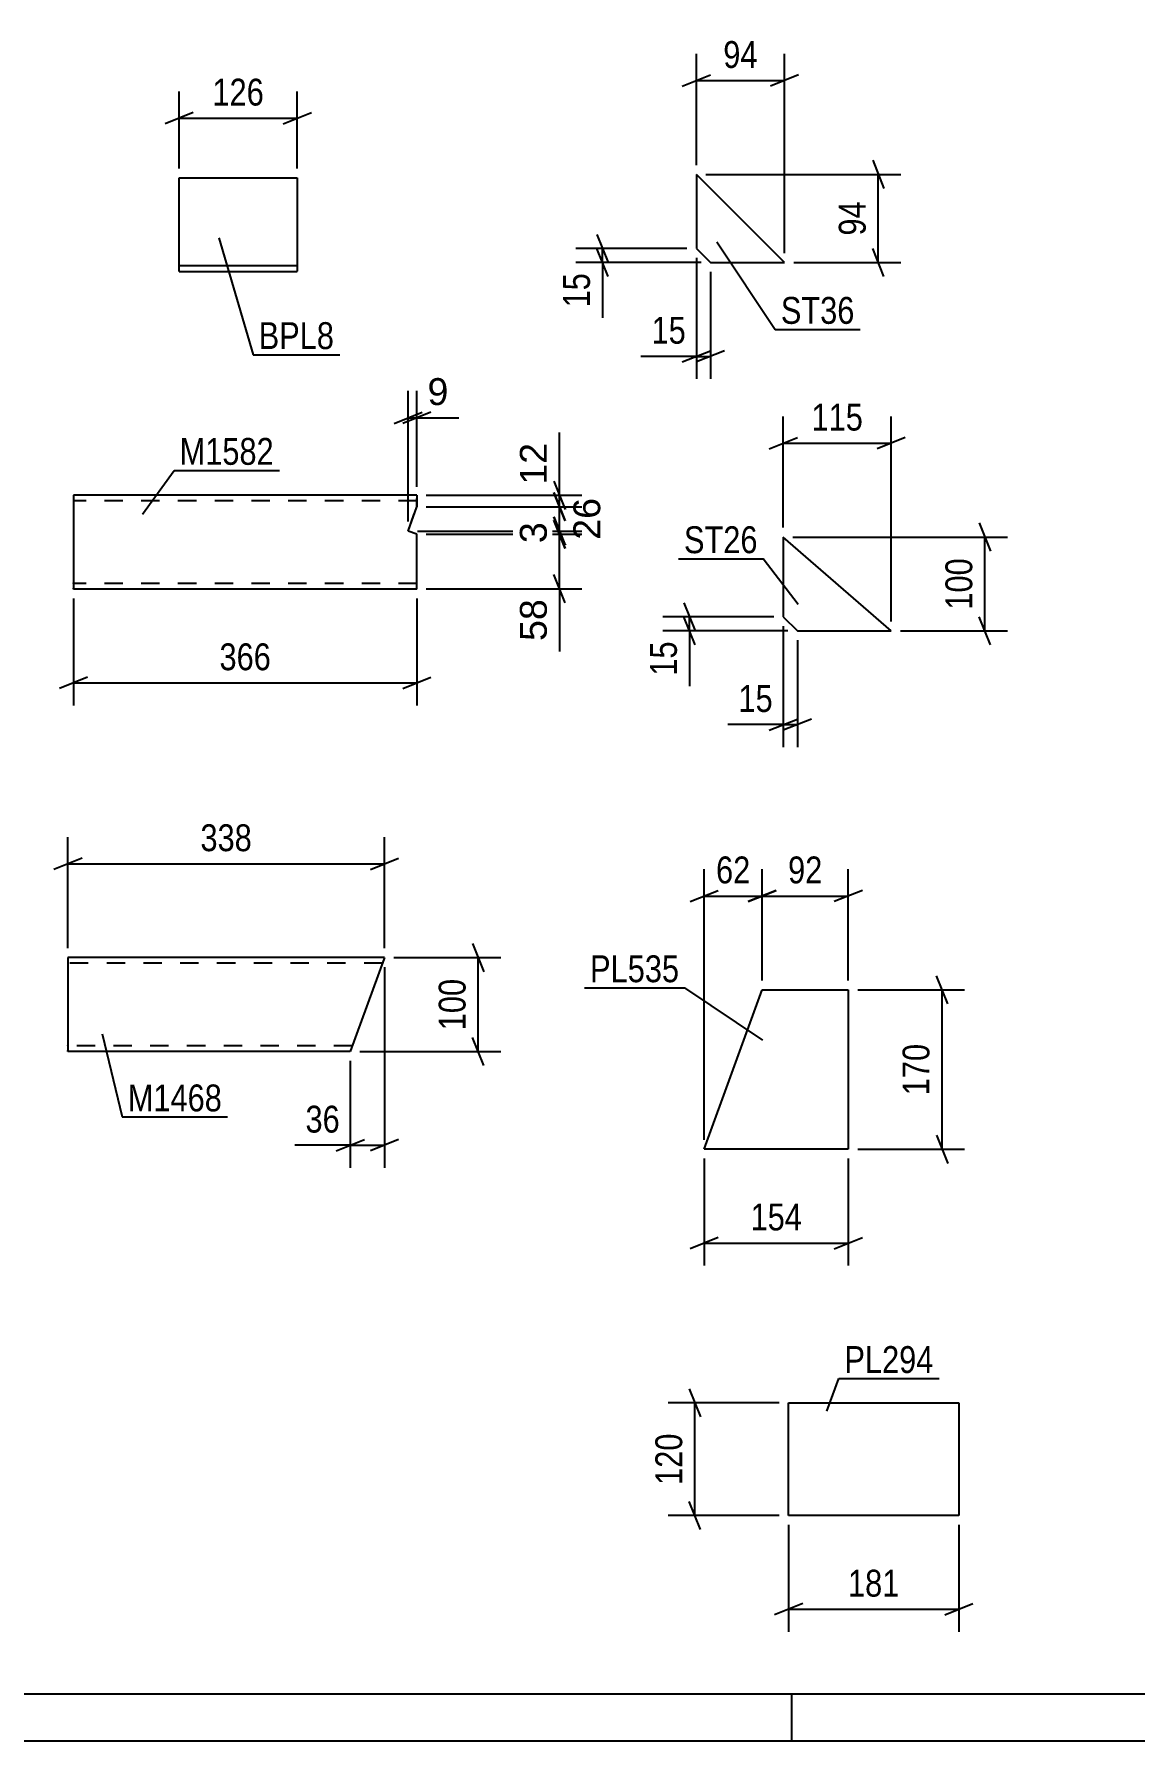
# Model space of a CAD drawing. Header units: millimetres. Extents: x 0 to 594, y 0 to 420.
# Drawn here: x 93.2 to 210.6, y 0 to 182 of the extents above; entities that cross this region are included whole.
import ezdxf

# ---------------------------------------------------------------- set-up
doc = ezdxf.new("R2010")
doc.units = ezdxf.units.MM
doc.linetypes.add('DXK_LINE_DOT2', pattern=[3.9198, 1.9599, -1.9599])
doc.styles.add('Arial', font='ARIAL.TTF', dxfattribs={"height": 0.2})
doc.styles.add('Arial Narrow', font='ARIALN.TTF', dxfattribs={"height": 0.2})

# ---------------------------------------------------------------- blocks, each defined once
blk = doc.blocks.new('Unknown-284929775-1131')
at = {"color": 5, "linetype": 'Continuous'}
for p, q in [((5, 5), (589, 5)), ((174, 0), (174, 5)), ((0, 0), (594, 0))]:
    blk.add_line(p, q, dxfattribs=at)
blk = doc.blocks.new('Part-284929775-7269 - 7263')
at = {"color": 2, "linetype": 'Continuous'}
for p, q in [((130.56, 83.5), (96.81, 83.5)), ((96.81, 83.5), (96.81, 73.59)), ((130.53, 83.41), (126.92, 73.5)), ((130.56, 83.5), (130.53, 83.41)), ((96.81, 73.5), (96.81, 73.59)), ((126.92, 73.5), (96.81, 73.5))]:
    blk.add_line(p, q, dxfattribs=at)
at = {"color": 7, "linetype": 'DXK_LINE_DOT2'}
for p, q in [((130.34, 82.9), (96.81, 82.9)), ((96.81, 74.1), (96.81, 74.15)), ((127.14, 74.1), (96.81, 74.1)), ((127.14, 74.1), (127.16, 74.15))]:
    blk.add_line(p, q, dxfattribs=at)
blk = doc.blocks.new('Part-284929775-7779 - 7773')
at = {"color": 2, "linetype": 'Continuous'}
for p, q in [((173.09, 128.34), (173.09, 119.84)), ((184.59, 118.34), (173.09, 128.34)), ((173.09, 119.84), (174.59, 118.34)), ((174.59, 118.34), (184.59, 118.34))]:
    blk.add_line(p, q, dxfattribs=at)
blk = doc.blocks.new('Part-284929775-6779 - 6773')
at = {"color": 2, "linetype": 'Continuous'}
for p, q in [((173.66, 24.03), (173.66, 36.03)), ((173.66, 36.03), (191.8, 36.03)), ((191.8, 36.03), (191.8, 24.03)), ((191.8, 24.03), (173.66, 24.03))]:
    blk.add_line(p, q, dxfattribs=at)
blk = doc.blocks.new('Part-284929775-6812 - 6806')
at = {"color": 2, "linetype": 'Continuous'}
for p, q in [((164.66, 63.07), (170.84, 80.07)), ((170.84, 80.07), (180.02, 80.07)), ((180.02, 80.07), (180.02, 63.07)), ((180.02, 63.07), (164.66, 63.07))]:
    blk.add_line(p, q, dxfattribs=at)
blk = doc.blocks.new('Part-284929775-7119 - 7113')
at = {"color": 2, "linetype": 'Continuous'}
for p, q in [((97.41, 132.79), (97.41, 122.88)), ((134.02, 132.79), (97.41, 132.79)), ((133.08, 128.98), (134.02, 131.57)), ((134.02, 132.79), (134.02, 132.7)), ((134.02, 132.7), (134.02, 131.57)), ((134.02, 128.63), (133.08, 128.98)), ((134.02, 122.79), (134.02, 128.63)), ((97.41, 122.79), (97.41, 122.88)), ((134.02, 122.79), (97.41, 122.79))]:
    blk.add_line(p, q, dxfattribs=at)
at = {"color": 7, "linetype": 'DXK_LINE_DOT2'}
for p, q in [((134.02, 132.19), (97.41, 132.19)), ((133.08, 128.98), (134.02, 131.59)), ((134.02, 131.57), (134.02, 132.44)), ((134.02, 131.59), (134.02, 131.57)), ((134.02, 131.57), (134.02, 131.59)), ((97.41, 123.39), (97.41, 123.44)), ((134.02, 123.39), (97.41, 123.39))]:
    blk.add_line(p, q, dxfattribs=at)
blk = doc.blocks.new('Part-284929775-7654 - 7648')
at = {"color": 2, "linetype": 'Continuous'}
for p, q in [((108.67, 156.69), (108.67, 166.64)), ((108.67, 166.64), (121.27, 166.64)), ((121.27, 166.64), (121.27, 166.59)), ((121.27, 166.59), (121.27, 156.69)), ((121.27, 157.24), (108.67, 157.24)), ((108.67, 156.64), (108.67, 156.69)), ((108.67, 156.64), (121.27, 156.64)), ((121.27, 156.64), (121.27, 156.69))]:
    blk.add_line(p, q, dxfattribs=at)
at = {"color": 7, "linetype": 'DXK_LINE_DOT2'}
for p, q in [((108.67, 166.09), (108.67, 166.59)), ((108.67, 156.64), (108.67, 156.69)), ((121.27, 156.64), (121.27, 156.69))]:
    blk.add_line(p, q, dxfattribs=at)
blk = doc.blocks.new('Part-284929775-7672 - 7670')
at = {"color": 2, "linetype": 'Continuous'}
for p, q in [((173.22, 157.6), (163.82, 167)), ((163.82, 167), (163.82, 159.1)), ((163.82, 159.1), (165.32, 157.6)), ((165.32, 157.6), (173.22, 157.6))]:
    blk.add_line(p, q, dxfattribs=at)
blk = doc.blocks.new('StraightDimension-284929775-7327 - 7263')
at = {"color": 7, "linetype": 'Continuous'}
for p, q in [((130.56, 82.5), (130.56, 61.1)), ((126.92, 72.5), (126.92, 61.1)), ((125.42, 62.9), (128.42, 64.1)), ((132.06, 64.1), (129.06, 62.9)), ((126.92, 63.5), (130.56, 63.5))]:
    blk.add_line(p, q, dxfattribs=at)
at = {"color": 0}
blk.add_wipeout([(126.4, 64.25), (126.4, 68.45), (121.54, 68.45), (121.54, 64.25)], dxfattribs=at)
at = {"color": 7, "linetype": 'Continuous'}
blk.add_line((126.92, 63.5), (121.02, 63.5), dxfattribs=at)
blk.add_line((126.92, 63.5), (121.02, 63.5), dxfattribs=at)
at = {"color": 3, "style": 'Arial Narrow'}
blk.add_text('36', height=2.863, dxfattribs=at).set_placement((122.14, 64.85))
blk = doc.blocks.new('StraightDimension-284929775-7271 - 7263')
at = {"color": 7, "linetype": 'Continuous'}
for p, q in [((96.81, 84.5), (96.81, 96.35)), ((130.56, 84.5), (130.56, 96.35)), ((98.31, 94.1), (95.31, 92.9)), ((96.81, 93.5), (130.56, 93.5)), ((129.06, 92.9), (132.06, 94.1))]:
    blk.add_line(p, q, dxfattribs=at)
at = {"color": 0}
blk.add_wipeout([(117.03, 94.25), (117.03, 98.45), (110.34, 98.45), (110.34, 94.25)], dxfattribs=at)
at = {"color": 3, "style": 'Arial Narrow'}
blk.add_text('338', height=2.863, dxfattribs=at).set_placement((110.94, 94.85))
blk = doc.blocks.new('StraightDimension-284929775-7282 - 7263')
at = {"color": 7, "linetype": 'Continuous'}
for p, q in [((139.96, 85), (141.16, 82)), ((131.56, 83.5), (142.96, 83.5)), ((140.56, 73.5), (140.56, 83.5)), ((141.16, 72), (139.96, 75)), ((127.92, 73.5), (142.96, 73.5))]:
    blk.add_line(p, q, dxfattribs=at)
at = {"color": 0}
blk.add_wipeout([(139.81, 81.84), (135.61, 81.84), (135.61, 75.16), (139.81, 75.16)], dxfattribs=at)
at = {"color": 3, "style": 'Arial Narrow'}
blk.add_text('100', height=2.863, rotation=90.0002, dxfattribs=at).set_placement((139.21, 75.76))
blk = doc.blocks.new('StraightDimension-284929775-7781 - 7773')
at = {"color": 7, "linetype": 'Continuous'}
for p, q in [((193.99, 129.84), (195.19, 126.84)), ((174.09, 128.34), (196.99, 128.34)), ((194.59, 118.34), (194.59, 128.34)), ((185.59, 118.34), (196.99, 118.34)), ((195.19, 116.84), (193.99, 119.84))]:
    blk.add_line(p, q, dxfattribs=at)
at = {"color": 0}
blk.add_wipeout([(193.84, 126.68), (189.64, 126.68), (189.64, 120), (193.84, 120)], dxfattribs=at)
at = {"color": 3, "style": 'Arial Narrow'}
blk.add_text('100', height=2.863, rotation=90.0002, dxfattribs=at).set_placement((193.24, 120.6))
blk = doc.blocks.new('StraightDimension-284929775-7793 - 7773')
at = {"color": 7, "linetype": 'Continuous'}
for p, q in [((162.49, 121.34), (163.69, 118.34)), ((172.09, 119.84), (160.24, 119.84)), ((173.59, 118.34), (160.24, 118.34)), ((163.69, 116.84), (162.49, 119.84)), ((163.09, 118.34), (163.09, 119.84))]:
    blk.add_line(p, q, dxfattribs=at)
at = {"color": 0}
blk.add_wipeout([(162.34, 117.82), (158.14, 117.82), (158.14, 112.96), (162.34, 112.96)], dxfattribs=at)
at = {"color": 7, "linetype": 'Continuous'}
blk.add_line((163.09, 118.34), (163.09, 112.44), dxfattribs=at)
blk.add_line((163.09, 118.34), (163.09, 112.44), dxfattribs=at)
at = {"color": 3, "style": 'Arial Narrow'}
blk.add_text('15', height=2.863, rotation=90.0002, dxfattribs=at).set_placement((161.74, 113.56))
blk = doc.blocks.new('StraightDimension-284929775-7804 - 7773')
at = {"color": 7, "linetype": 'Continuous'}
for p, q in [((173.09, 129.34), (173.09, 141.19)), ((184.59, 119.34), (184.59, 141.19)), ((171.59, 137.74), (174.59, 138.94)), ((173.09, 138.34), (184.59, 138.34)), ((186.09, 138.94), (183.09, 137.74))]:
    blk.add_line(p, q, dxfattribs=at)
at = {"color": 0}
blk.add_wipeout([(182.19, 139.09), (182.19, 143.29), (175.5, 143.29), (175.5, 139.09)], dxfattribs=at)
at = {"color": 3, "style": 'Arial Narrow'}
blk.add_text('115', height=2.863, dxfattribs=at).set_placement((176.1, 139.69))
blk = doc.blocks.new('StraightDimension-284929775-7814 - 7773')
at = {"color": 7, "linetype": 'Continuous'}
for p, q in [((173.09, 118.84), (173.09, 105.94)), ((174.59, 117.34), (174.59, 105.94)), ((171.59, 107.74), (174.59, 108.94)), ((176.09, 108.94), (173.09, 107.74)), ((173.09, 108.34), (174.59, 108.34))]:
    blk.add_line(p, q, dxfattribs=at)
at = {"color": 0}
blk.add_wipeout([(172.57, 109.09), (172.57, 113.29), (167.71, 113.29), (167.71, 109.09)], dxfattribs=at)
at = {"color": 7, "linetype": 'Continuous'}
blk.add_line((173.09, 108.34), (167.19, 108.34), dxfattribs=at)
blk.add_line((173.09, 108.34), (167.19, 108.34), dxfattribs=at)
at = {"color": 3, "style": 'Arial Narrow'}
blk.add_text('15', height=2.863, dxfattribs=at).set_placement((168.31, 109.69))
blk = doc.blocks.new('StraightDimension-284929775-6781 - 6773')
at = {"color": 7, "linetype": 'Continuous'}
for p, q in [((173.66, 23.03), (173.66, 11.63)), ((191.8, 23.03), (191.8, 11.63)), ((175.16, 14.63), (172.16, 13.43)), ((190.3, 13.43), (193.3, 14.63)), ((173.66, 14.03), (191.8, 14.03))]:
    blk.add_line(p, q, dxfattribs=at)
at = {"color": 0}
blk.add_wipeout([(186.07, 14.78), (186.07, 18.98), (179.39, 18.98), (179.39, 14.78)], dxfattribs=at)
at = {"color": 3, "style": 'Arial Narrow'}
blk.add_text('181', height=2.863, dxfattribs=at).set_placement((179.99, 15.38))
blk = doc.blocks.new('StraightDimension-284929775-6792 - 6773')
at = {"color": 7, "linetype": 'Continuous'}
for p, q in [((163.06, 37.53), (164.26, 34.53)), ((172.66, 36.03), (160.81, 36.03)), ((163.66, 24.03), (163.66, 36.03)), ((164.26, 22.53), (163.06, 25.53)), ((172.66, 24.03), (160.81, 24.03))]:
    blk.add_line(p, q, dxfattribs=at)
at = {"color": 0}
blk.add_wipeout([(162.91, 33.37), (158.71, 33.37), (158.71, 26.69), (162.91, 26.69)], dxfattribs=at)
at = {"color": 3, "style": 'Arial Narrow'}
blk.add_text('120', height=2.863, rotation=90.0002, dxfattribs=at).set_placement((162.31, 27.29))
blk = doc.blocks.new('StraightDimension-284929775-6842 - 6806')
at = {"color": 7, "linetype": 'Continuous'}
for p, q in [((170.84, 81.07), (170.84, 92.92)), ((180.02, 81.07), (180.02, 92.92)), ((169.34, 89.47), (172.34, 90.67)), ((170.84, 90.07), (180.02, 90.07)), ((181.52, 90.67), (178.52, 89.47))]:
    blk.add_line(p, q, dxfattribs=at)
at = {"color": 0}
blk.add_wipeout([(177.86, 90.82), (177.86, 95.02), (173, 95.02), (173, 90.82)], dxfattribs=at)
at = {"color": 3, "style": 'Arial Narrow'}
blk.add_text('92', height=2.863, dxfattribs=at).set_placement((173.6, 91.42))
blk = doc.blocks.new('StraightDimension-284929775-6860 - 6806')
at = {"color": 7, "linetype": 'Continuous'}
for p, q in [((181.02, 80.07), (192.42, 80.07)), ((190.62, 78.57), (189.42, 81.57)), ((190.02, 63.07), (190.02, 80.07)), ((189.42, 64.57), (190.62, 61.57)), ((181.02, 63.07), (192.42, 63.07))]:
    blk.add_line(p, q, dxfattribs=at)
at = {"color": 0}
blk.add_wipeout([(189.27, 74.91), (185.07, 74.91), (185.07, 68.23), (189.27, 68.23)], dxfattribs=at)
at = {"color": 3, "style": 'Arial Narrow'}
blk.add_text('170', height=2.863, rotation=90.0002, dxfattribs=at).set_placement((188.67, 68.83))
blk = doc.blocks.new('StraightDimension-284929775-6814 - 6806')
at = {"color": 7, "linetype": 'Continuous'}
for p, q in [((164.66, 62.07), (164.66, 50.67)), ((180.02, 62.07), (180.02, 50.67)), ((166.16, 53.67), (163.16, 52.47)), ((164.66, 53.07), (180.02, 53.07)), ((178.52, 52.47), (181.52, 53.67))]:
    blk.add_line(p, q, dxfattribs=at)
at = {"color": 0}
blk.add_wipeout([(175.68, 53.82), (175.68, 58.02), (169, 58.02), (169, 53.82)], dxfattribs=at)
at = {"color": 3, "style": 'Arial Narrow'}
blk.add_text('154', height=2.863, dxfattribs=at).set_placement((169.6, 54.42))
blk = doc.blocks.new('StraightDimension-284929775-6825 - 6806')
at = {"color": 7, "linetype": 'Continuous'}
for p, q in [((164.66, 64.07), (164.66, 92.92)), ((170.84, 81.07), (170.84, 92.92)), ((163.16, 89.47), (166.16, 90.67)), ((164.66, 90.07), (170.84, 90.07)), ((172.34, 90.67), (169.34, 89.47))]:
    blk.add_line(p, q, dxfattribs=at)
at = {"color": 0}
blk.add_wipeout([(170.18, 90.82), (170.18, 95.02), (165.32, 95.02), (165.32, 90.82)], dxfattribs=at)
at = {"color": 3, "style": 'Arial Narrow'}
blk.add_text('62', height=2.863, dxfattribs=at).set_placement((165.92, 91.42))
blk = doc.blocks.new('StraightDimension-284929775-24931 - 7113')
at = {"color": 7, "linetype": 'Continuous'}
for p, q in [((148.62, 133.07), (149.82, 130.07)), ((135.02, 131.57), (152.07, 131.57)), ((149.22, 128.98), (149.22, 131.57)), ((149.82, 127.48), (148.62, 130.48)), ((134.08, 128.98), (152.07, 128.98))]:
    blk.add_line(p, q, dxfattribs=at)
at = {"color": 0}
blk.add_wipeout([(154.17, 133.1), (149.97, 133.1), (149.97, 127.45), (154.17, 127.45)], dxfattribs=at)
at = {"color": 3, "style": 'Arial'}
blk.add_text('26', height=2.865, rotation=90.0002, dxfattribs=at).set_placement((153.57, 128.05))
blk = doc.blocks.new('StraightDimension-284929775-24995 - 7113')
at = {"color": 7, "linetype": 'Continuous'}
for p, q in [((133.08, 129.98), (133.08, 143.91)), ((134.02, 133.7), (134.02, 143.91)), ((131.58, 140.46), (134.58, 141.66)), ((135.52, 141.66), (132.52, 140.46)), ((133.08, 141.06), (134.02, 141.06))]:
    blk.add_line(p, q, dxfattribs=at)
at = {"color": 0}
blk.add_wipeout([(137.97, 141.81), (137.97, 146.01), (134.55, 146.01), (134.55, 141.81)], dxfattribs=at)
at = {"color": 7, "linetype": 'Continuous'}
blk.add_line((134.02, 141.06), (138.49, 141.06), dxfattribs=at)
blk.add_line((134.02, 141.06), (138.49, 141.06), dxfattribs=at)
at = {"color": 3, "style": 'Arial'}
blk.add_text('9', height=2.87, dxfattribs=at).set_placement((135.15, 142.41))
blk = doc.blocks.new('StraightDimension-284929775-24933 - 7113')
at = {"color": 7, "linetype": 'Continuous'}
for p, q in [((148.62, 130.13), (149.82, 127.13)), ((135.02, 128.63), (151.62, 128.63)), ((149.22, 122.83), (149.22, 128.63)), ((149.82, 121.33), (148.62, 124.33)), ((135.02, 122.83), (151.62, 122.83))]:
    blk.add_line(p, q, dxfattribs=at)
at = {"color": 0}
blk.add_wipeout([(148.47, 122.31), (144.27, 122.31), (144.27, 116.66), (148.47, 116.66)], dxfattribs=at)
at = {"color": 7, "linetype": 'Continuous'}
blk.add_line((149.22, 122.83), (149.22, 116.14), dxfattribs=at)
blk.add_line((149.22, 122.83), (149.22, 116.14), dxfattribs=at)
at = {"color": 3, "style": 'Arial'}
blk.add_text('58', height=2.865, rotation=90.0002, dxfattribs=at).set_placement((147.87, 117.26))
blk = doc.blocks.new('StraightDimension-284929775-7121 - 7113')
at = {"color": 7, "linetype": 'Continuous'}
for p, q in [((97.41, 121.79), (97.41, 110.39)), ((134.02, 121.79), (134.02, 110.39)), ((98.91, 113.39), (95.91, 112.19)), ((132.52, 112.19), (135.52, 113.39)), ((97.41, 112.79), (134.02, 112.79))]:
    blk.add_line(p, q, dxfattribs=at)
at = {"color": 0}
blk.add_wipeout([(119.06, 113.54), (119.06, 117.74), (112.37, 117.74), (112.37, 113.54)], dxfattribs=at)
at = {"color": 3, "style": 'Arial Narrow'}
blk.add_text('366', height=2.863, dxfattribs=at).set_placement((112.97, 114.14))
blk = doc.blocks.new('StraightDimension-284929775-24930 - 7113')
at = {"color": 7, "linetype": 'Continuous'}
for p, q in [((148.62, 134.29), (149.82, 131.29)), ((149.82, 130.07), (148.62, 133.07)), ((135.02, 132.79), (151.62, 132.79)), ((135.02, 131.57), (151.62, 131.57)), ((149.22, 131.57), (149.22, 132.79))]:
    blk.add_line(p, q, dxfattribs=at)
at = {"color": 0}
blk.add_wipeout([(148.47, 138.96), (144.27, 138.96), (144.27, 133.32), (148.47, 133.32)], dxfattribs=at)
at = {"color": 7, "linetype": 'Continuous'}
blk.add_line((149.22, 132.79), (149.22, 139.49), dxfattribs=at)
blk.add_line((149.22, 132.79), (149.22, 139.49), dxfattribs=at)
at = {"color": 3, "style": 'Arial'}
blk.add_text('12', height=2.865, rotation=90.0002, dxfattribs=at).set_placement((147.87, 133.92))
blk = doc.blocks.new('StraightDimension-284929775-24932 - 7113')
at = {"color": 7, "linetype": 'Continuous'}
for p, q in [((148.62, 130.48), (149.82, 127.48)), ((149.82, 127.13), (148.62, 130.13)), ((134.08, 128.98), (151.62, 128.98)), ((135.02, 128.63), (151.62, 128.63)), ((149.22, 128.63), (149.22, 128.98))]:
    blk.add_line(p, q, dxfattribs=at)
at = {"color": 0}
blk.add_wipeout([(148.47, 130.52), (144.27, 130.52), (144.27, 127.09), (148.47, 127.09)], dxfattribs=at)
at = {"color": 3, "style": 'Arial'}
blk.add_text('3', height=2.87, rotation=90.0002, dxfattribs=at).set_placement((147.87, 127.69))
blk = doc.blocks.new('StraightDimension-284929775-7656 - 7648')
at = {"color": 7, "linetype": 'Continuous'}
for p, q in [((108.67, 167.64), (108.67, 175.84)), ((121.27, 167.64), (121.27, 175.84)), ((110.17, 173.59), (107.17, 172.39)), ((108.67, 172.99), (121.27, 172.99)), ((119.77, 172.39), (122.77, 173.59))]:
    blk.add_line(p, q, dxfattribs=at)
at = {"color": 0}
blk.add_wipeout([(118.31, 173.74), (118.31, 177.94), (111.62, 177.94), (111.62, 173.74)], dxfattribs=at)
at = {"color": 3, "style": 'Arial Narrow'}
blk.add_text('126', height=2.863, dxfattribs=at).set_placement((112.22, 174.34))
blk = doc.blocks.new('StraightDimension-284929775-7681 - 7670')
at = {"color": 7, "linetype": 'Continuous'}
for p, q in [((153.22, 160.6), (154.42, 157.6)), ((162.82, 159.1), (150.97, 159.1)), ((154.42, 156.1), (153.22, 159.1)), ((153.82, 157.6), (153.82, 159.1)), ((164.32, 157.6), (150.97, 157.6))]:
    blk.add_line(p, q, dxfattribs=at)
at = {"color": 0}
blk.add_wipeout([(153.07, 157.08), (148.87, 157.08), (148.87, 152.22), (153.07, 152.22)], dxfattribs=at)
at = {"color": 7, "linetype": 'Continuous'}
blk.add_line((153.82, 157.6), (153.82, 151.7), dxfattribs=at)
blk.add_line((153.82, 157.6), (153.82, 151.7), dxfattribs=at)
at = {"color": 3, "style": 'Arial Narrow'}
blk.add_text('15', height=2.863, rotation=90.0002, dxfattribs=at).set_placement((152.47, 152.82))
blk = doc.blocks.new('StraightDimension-284929775-7701 - 7670')
at = {"color": 7, "linetype": 'Continuous'}
for p, q in [((163.82, 158.1), (163.82, 145.2)), ((165.32, 156.6), (165.32, 145.2)), ((162.32, 147), (165.32, 148.2)), ((166.82, 148.2), (163.82, 147)), ((163.82, 147.6), (165.32, 147.6))]:
    blk.add_line(p, q, dxfattribs=at)
at = {"color": 0}
blk.add_wipeout([(163.29, 148.35), (163.29, 152.55), (158.44, 152.55), (158.44, 148.35)], dxfattribs=at)
at = {"color": 7, "linetype": 'Continuous'}
blk.add_line((163.82, 147.6), (157.91, 147.6), dxfattribs=at)
blk.add_line((163.82, 147.6), (157.91, 147.6), dxfattribs=at)
at = {"color": 3, "style": 'Arial Narrow'}
blk.add_text('15', height=2.863, dxfattribs=at).set_placement((159.04, 148.95))
blk = doc.blocks.new('StraightDimension-284929775-7674 - 7670')
at = {"color": 7, "linetype": 'Continuous'}
for p, q in [((182.62, 168.5), (183.82, 165.5)), ((164.82, 167), (185.62, 167)), ((183.22, 157.6), (183.22, 167)), ((183.82, 156.1), (182.62, 159.1)), ((174.22, 157.6), (185.62, 157.6))]:
    blk.add_line(p, q, dxfattribs=at)
at = {"color": 0}
blk.add_wipeout([(182.47, 164.73), (178.27, 164.73), (178.27, 159.87), (182.47, 159.87)], dxfattribs=at)
at = {"color": 3, "style": 'Arial Narrow'}
blk.add_text('94', height=2.863, rotation=90.0002, dxfattribs=at).set_placement((181.87, 160.48))
blk = doc.blocks.new('StraightDimension-284929775-7692 - 7670')
at = {"color": 7, "linetype": 'Continuous'}
for p, q in [((163.82, 168), (163.82, 179.85)), ((173.22, 158.6), (173.22, 179.85)), ((162.32, 176.4), (165.32, 177.6)), ((163.82, 177), (173.22, 177)), ((174.72, 177.6), (171.72, 176.4))]:
    blk.add_line(p, q, dxfattribs=at)
at = {"color": 0}
blk.add_wipeout([(170.95, 177.75), (170.95, 181.95), (166.09, 181.95), (166.09, 177.75)], dxfattribs=at)
at = {"color": 3, "style": 'Arial Narrow'}
blk.add_text('94', height=2.863, dxfattribs=at).set_placement((166.69, 178.35))
blk = doc.blocks.new('Mark-284929775-7265 - 7263')
at = {"color": 0}
blk.add_wipeout([(113.24, 67.11), (113.24, 70.11), (103.19, 70.11), (103.19, 67.11)], dxfattribs=at)
blk.add_wipeout([(113.24, 67.11), (113.24, 70.11), (103.19, 70.11), (103.19, 67.11)], dxfattribs=at)
at = {"color": 30, "linetype": 'Continuous'}
for p, q in [((100.46, 75.38), (102.59, 66.51)), ((102.59, 66.51), (113.84, 66.51))]:
    blk.add_line(p, q, dxfattribs=at)
at = {"color": 3, "style": 'Arial Narrow'}
blk.add_text('M1468', height=2.863, dxfattribs=at).set_placement((103.19, 67.11))
blk = doc.blocks.new('Mark-284929775-7775 - 7773')
at = {"color": 0}
blk.add_wipeout([(170.35, 126.62), (170.35, 129.62), (162.5, 129.62), (162.5, 126.62)], dxfattribs=at)
blk.add_wipeout([(170.35, 126.62), (170.35, 129.62), (162.5, 129.62), (162.5, 126.62)], dxfattribs=at)
at = {"color": 30, "linetype": 'Continuous'}
for p in [(161.9, 126.02), (174.67, 121.15)]:
    blk.add_line(p, (170.95, 126.02), dxfattribs=at)
at = {"color": 3, "style": 'Arial Narrow'}
blk.add_text('ST26', height=2.863, dxfattribs=at).set_placement((162.5, 126.62))
blk = doc.blocks.new('Mark-284929775-6775 - 6773')
at = {"color": 0}
blk.add_wipeout([(189.12, 39.22), (189.12, 42.22), (179.61, 42.22), (179.61, 39.22)], dxfattribs=at)
blk.add_wipeout([(189.12, 39.22), (189.12, 42.22), (179.61, 42.22), (179.61, 39.22)], dxfattribs=at)
at = {"color": 30, "linetype": 'Continuous'}
for p, q in [((177.72, 35.16), (179.01, 38.62)), ((179.01, 38.62), (189.72, 38.62))]:
    blk.add_line(p, q, dxfattribs=at)
at = {"color": 3, "style": 'Arial Narrow'}
blk.add_text('PL294', height=2.863, dxfattribs=at).set_placement((179.61, 39.22))
blk = doc.blocks.new('Mark-284929775-6808 - 6806')
at = {"color": 0}
blk.add_wipeout([(162, 80.88), (162, 83.88), (152.49, 83.88), (152.49, 80.88)], dxfattribs=at)
blk.add_wipeout([(162, 80.88), (162, 83.88), (152.49, 83.88), (152.49, 80.88)], dxfattribs=at)
at = {"color": 30, "linetype": 'Continuous'}
for p in [(151.89, 80.28), (170.9, 74.71)]:
    blk.add_line(p, (162.6, 80.28), dxfattribs=at)
at = {"color": 3, "style": 'Arial Narrow'}
blk.add_text('PL535', height=2.863, dxfattribs=at).set_placement((152.49, 80.88))
blk = doc.blocks.new('Mark-284929775-7115 - 7113')
at = {"color": 0}
blk.add_wipeout([(118.78, 136.04), (118.78, 139.04), (108.72, 139.04), (108.72, 136.04)], dxfattribs=at)
blk.add_wipeout([(118.78, 136.04), (118.78, 139.04), (108.72, 139.04), (108.72, 136.04)], dxfattribs=at)
at = {"color": 30, "linetype": 'Continuous'}
for p, q in [((104.76, 130.76), (108.12, 135.44)), ((108.12, 135.44), (119.38, 135.44))]:
    blk.add_line(p, q, dxfattribs=at)
at = {"color": 3, "style": 'Arial Narrow'}
blk.add_text('M1582', height=2.863, dxfattribs=at).set_placement((108.72, 136.04))
blk = doc.blocks.new('Mark-284929775-7650 - 7648')
at = {"color": 0}
blk.add_wipeout([(125.19, 148.38), (125.19, 151.38), (117.15, 151.38), (117.15, 148.38)], dxfattribs=at)
blk.add_wipeout([(125.19, 148.38), (125.19, 151.38), (117.15, 151.38), (117.15, 148.38)], dxfattribs=at)
at = {"color": 30, "linetype": 'Continuous'}
for p, q in [((112.89, 160.23), (116.55, 147.78)), ((116.55, 147.78), (125.79, 147.78))]:
    blk.add_line(p, q, dxfattribs=at)
at = {"color": 3, "style": 'Arial Narrow'}
blk.add_text('BPL8', height=2.863, dxfattribs=at).set_placement((117.15, 148.38))
blk = doc.blocks.new('Mark-284929775-16648 - 7670')
at = {"color": 0}
blk.add_wipeout([(180.69, 151.07), (180.69, 154.07), (172.83, 154.07), (172.83, 151.07)], dxfattribs=at)
blk.add_wipeout([(180.69, 151.07), (180.69, 154.07), (172.83, 154.07), (172.83, 151.07)], dxfattribs=at)
at = {"color": 30, "linetype": 'Continuous'}
for p, q in [((166, 159.81), (172.23, 150.47)), ((172.23, 150.47), (181.29, 150.47))]:
    blk.add_line(p, q, dxfattribs=at)
at = {"color": 3, "style": 'Arial Narrow'}
blk.add_text('ST36', height=2.863, dxfattribs=at).set_placement((172.83, 151.07))

msp = doc.modelspace()

# ---------------------------------------------------------------- block references
for name in ['Unknown-284929775-1131', 'Part-284929775-7654 - 7648', 'Part-284929775-7672 - 7670', 'Part-284929775-7119 - 7113', 'Part-284929775-7779 - 7773', 'Part-284929775-7269 - 7263', 'Part-284929775-6812 - 6806', 'Part-284929775-6779 - 6773']:
    msp.add_blockref(name, (0, 0))

# ---------------------------------------------------------------- next in the draw order: block references
for name in ['StraightDimension-284929775-7656 - 7648', 'Mark-284929775-7650 - 7648', 'StraightDimension-284929775-7681 - 7670', 'Mark-284929775-7115 - 7113', 'StraightDimension-284929775-24931 - 7113', 'StraightDimension-284929775-7781 - 7773', 'StraightDimension-284929775-7271 - 7263', 'StraightDimension-284929775-6842 - 6806', 'StraightDimension-284929775-7327 - 7263', 'Mark-284929775-7265 - 7263', 'Mark-284929775-6775 - 6773', 'StraightDimension-284929775-6781 - 6773']:
    msp.add_blockref(name, (0, 0))

# ---------------------------------------------------------------- next in the draw order: block references
for name in ['StraightDimension-284929775-7701 - 7670', 'StraightDimension-284929775-24995 - 7113', 'StraightDimension-284929775-7793 - 7773', 'StraightDimension-284929775-6825 - 6806', 'StraightDimension-284929775-7282 - 7263', 'StraightDimension-284929775-6860 - 6806', 'StraightDimension-284929775-6792 - 6773']:
    msp.add_blockref(name, (0, 0))

# ---------------------------------------------------------------- next in the draw order: block references
for name in ['StraightDimension-284929775-7674 - 7670', 'StraightDimension-284929775-7804 - 7773', 'StraightDimension-284929775-24933 - 7113', 'Mark-284929775-6808 - 6806', 'StraightDimension-284929775-6814 - 6806']:
    msp.add_blockref(name, (0, 0))

# ---------------------------------------------------------------- next in the draw order: block references
for name in ['StraightDimension-284929775-7692 - 7670', 'StraightDimension-284929775-24930 - 7113', 'Mark-284929775-7775 - 7773', 'StraightDimension-284929775-7121 - 7113', 'StraightDimension-284929775-7814 - 7773']:
    msp.add_blockref(name, (0, 0))

# ---------------------------------------------------------------- next in the draw order: block references
for name in ['Mark-284929775-16648 - 7670', 'StraightDimension-284929775-24932 - 7113']:
    msp.add_blockref(name, (0, 0))

doc.saveas('drawing.dxf')
